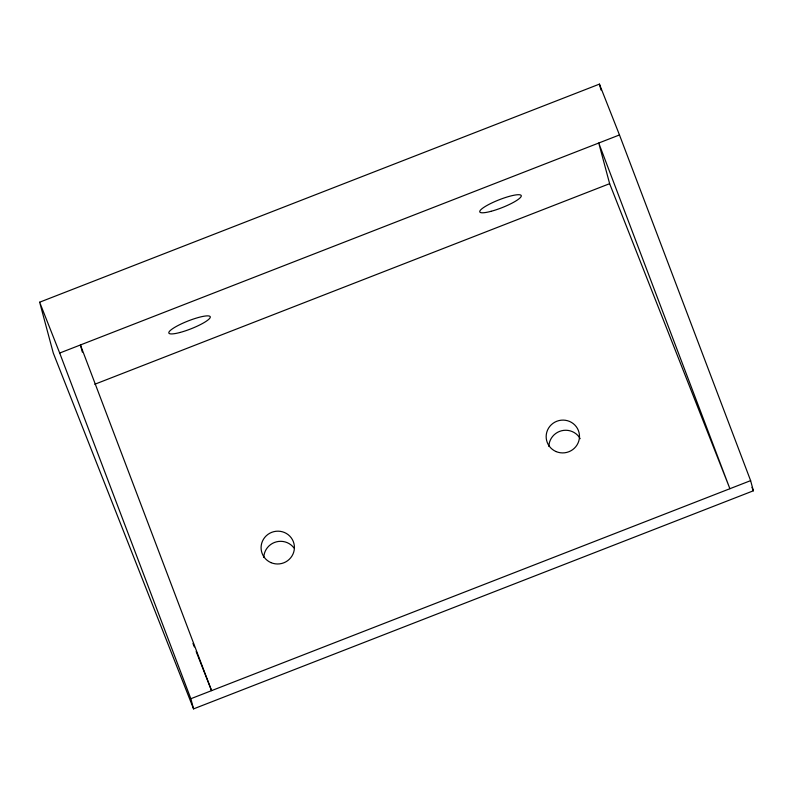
<?xml version="1.0" encoding="UTF-8"?>
<svg xmlns="http://www.w3.org/2000/svg" width="793" height="793" viewBox="0 0 793 793"><rect width="100%" height="100%" fill="white"/><g stroke="black" fill="none" stroke-linecap="round" stroke-linejoin="round"><path stroke-width="1.19" d="M39.65 302.202L599.429 84.117L619.472 134.949L750.624 480.637L753.35 490.798L193.571 708.883L53.27 353.014L39.65 302.202L59.693 353.044L190.845 698.722L193.571 708.883M59.693 353.044L619.472 134.949M94.783 384.258L609.639 183.679L598.745 143.027L729.897 488.716L609.639 183.679M190.845 698.722L750.624 480.637M751.992 487.348L753.35 490.798M192.967 643.45L194.335 646.91M196.149 651.509L211.572 690.644L80.43 344.965L82.343 352.132M599.429 84.117L601.015 90.025M263.801 557.499A16.693 16.395 -15 0 1 293.935 547.933M548.875 446.429A16.693 16.395 -15 0 1 580.179 438.678M491.105 211.305A22.254 4.183 -21.5 0 0 521.259 195.663A22.254 4.183 -21.5 0 0 489.212 204.257A22.254 4.183 -21.5 0 0 491.105 211.305M180.11 332.455A22.254 4.183 -21.5 0 0 210.264 316.823A22.254 4.183 -21.5 0 0 178.227 325.417A22.254 4.183 -21.5 0 0 180.11 332.455M270.998 562.643A16.693 16.395 -15 0 0 294.322 545.673A16.693 16.395 -15 0 0 267.915 534.413A16.693 16.395 -15 0 0 270.998 562.643M556.081 451.574A16.693 16.395 -15 0 0 579.396 434.604A16.693 16.395 -15 0 0 552.989 423.343A16.693 16.395 -15 0 0 556.081 451.574"/></g></svg>
